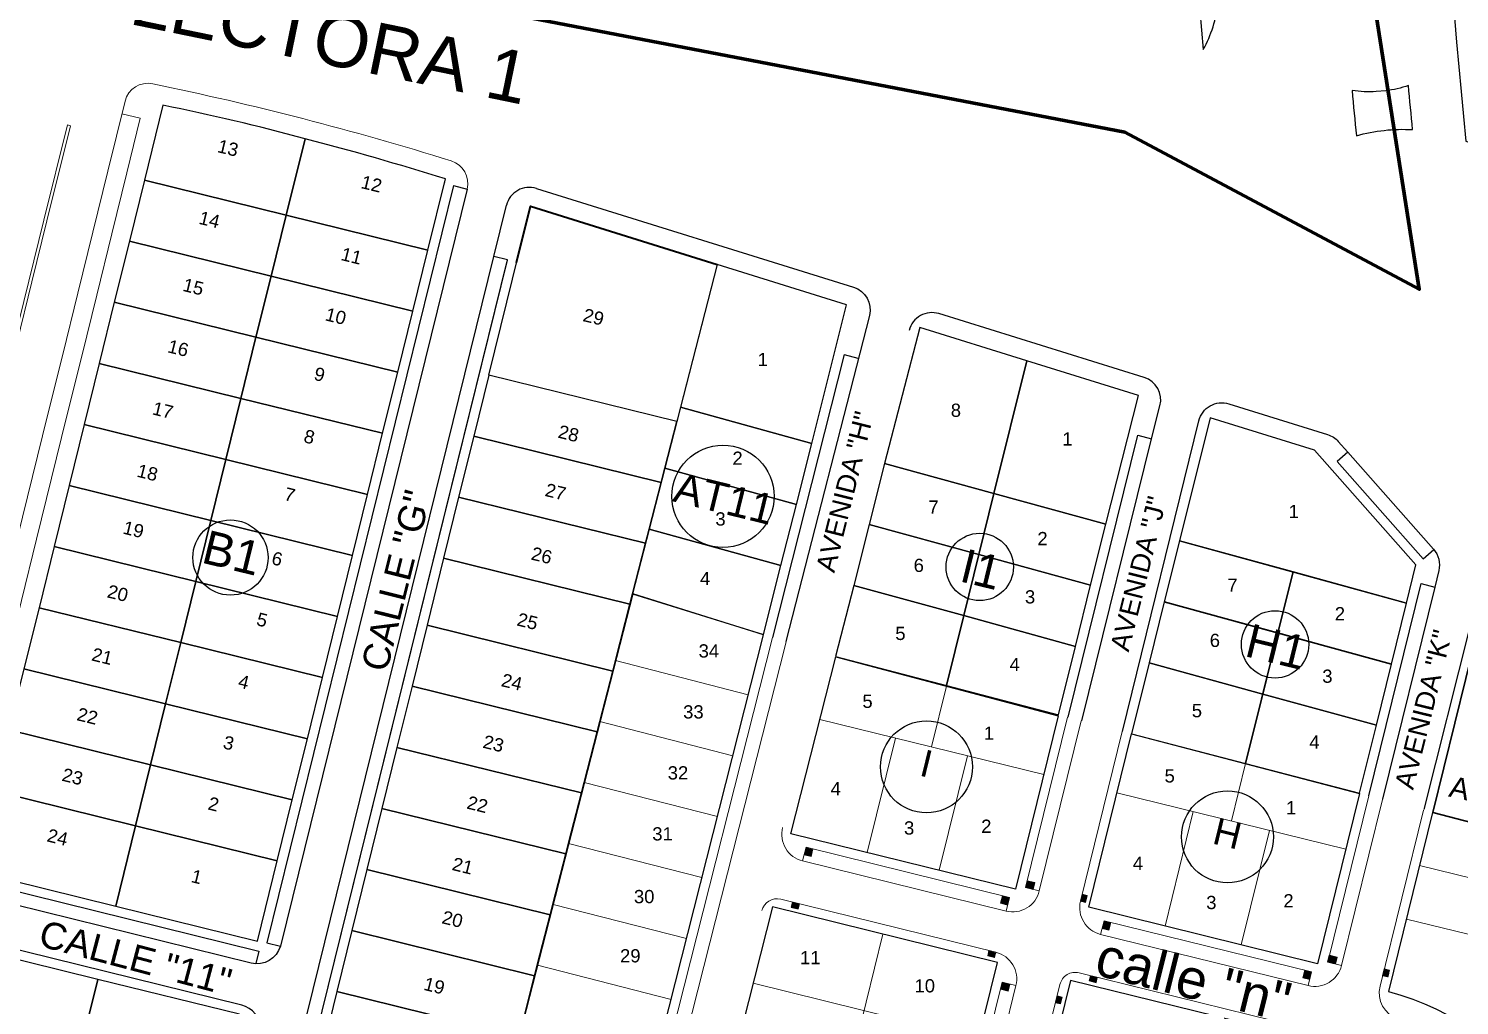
# Model space of a CAD drawing. Header units: millimetres. Extents: x 547073 to 557369, y 9424164 to 9429566.
# Drawn here: x 548736.3 to 548918.3, y 9427634.7 to 9427758.9 of the extents above; entities that cross this region are included whole.
import ezdxf

# ---------------------------------------------------------------- set-up
doc = ezdxf.new("R2010")
doc.units = ezdxf.units.MM
for name, color, linetype, lineweight in [('00 Estacionamientos', 251, 'Continuous', 15), ('00 Lotes', 7, 'Continuous', 15), ('00 Manzana', 170, 'Continuous', 25), ('00 Veredas', 253, 'Continuous', 15), ('MB_TEXTO', 7, 'Continuous', 20), ('trazado manzanas', 6, 'Continuous', 25), ('VIVIENDA', 7, 'Continuous', 30)]:
    doc.layers.add(name, color=color, linetype=linetype, lineweight=lineweight)
doc.layers.add('limite urba 1', color=7, linetype='Continuous', lineweight=40, true_color=0x276a20)
doc.layers.add('vereda', color=7, linetype='Continuous', lineweight=25, true_color=0xb4b4b4)
for name, color, linetype in [('TEXTO', 5, 'Continuous'), ('TEXTO-CATASTRO', 12, 'Continuous'), ('trazado vias 2', 9, 'Continuous')]:
    doc.layers.add(name, color=color, linetype=linetype)
doc.styles.add('COTAS', font='arial.ttf')
doc.styles.add('KBYOZ', font='micross.ttf')
pattern_1 = [(256, (-6120.45241, 9039.05218), (0.1030939209168, -0.0257042014075), [])]
pattern_2 = [(346, (-6120.45241, 9039.05218), (0.0257042014075, 0.1030939209168), [])]

msp = doc.modelspace()

# ---------------------------------------------------------------- hatches: boundary and pattern name
h = msp.add_hatch()
h.set_pattern_fill('ANSI31', color=256, scale=0.85, angle=301, style=0)
h.set_pattern_definition(pattern_2)
h.paths.add_polyline_path([(548836.094, 9427654.633), (548835.22, 9427654.849), (548834.98, 9427653.878), (548835.854, 9427653.662)])
h = msp.add_hatch()
h.set_pattern_fill('ANSI31', color=256, scale=0.85, angle=211, style=0)
h.set_pattern_definition(pattern_1)
h.paths.add_polyline_path([(548864.336, 9427650.346), (548863.365, 9427650.586), (548863.149, 9427649.712), (548864.12, 9427649.472)])
h = msp.add_hatch()
h.set_pattern_fill('ANSI31', color=256, scale=0.85, angle=301, style=0)
h.set_pattern_definition(pattern_2)
h.paths.add_polyline_path([(548834.37, 9427647.643), (548833.496, 9427647.858), (548833.336, 9427647.211), (548834.21, 9427646.995)])
h = msp.add_hatch()
h.set_pattern_fill('ANSI31', color=256, scale=0.85, angle=301, style=0)
h.set_pattern_definition(pattern_2)
h.paths.add_polyline_path([(548861.092, 9427648.468), (548860.218, 9427648.684), (548859.978, 9427647.713), (548860.852, 9427647.497)])
h = msp.add_hatch()
h.set_pattern_fill('ANSI31', color=256, scale=0.85, angle=211, style=0)
h.set_pattern_definition(pattern_1)
h.paths.add_polyline_path([(548871.003, 9427648.702), (548870.355, 9427648.862), (548870.14, 9427647.988), (548870.787, 9427647.828)])
h = msp.add_hatch()
h.set_pattern_fill('ANSI31', color=256, scale=0.85, angle=301, style=0)
h.set_pattern_definition(pattern_2)
h.paths.add_polyline_path([(548874.005, 9427645.284), (548873.131, 9427645.499), (548872.892, 9427644.528), (548873.765, 9427644.313)])
h = msp.add_hatch()
h.set_pattern_fill('ANSI31', color=256, scale=0.85, angle=301, style=0)
h.set_pattern_definition(pattern_2)
h.paths.add_polyline_path([(548859.368, 9427641.478), (548858.494, 9427641.693), (548858.334, 9427641.046), (548859.208, 9427640.83)])
h = msp.add_hatch()
h.set_pattern_fill('ANSI31', color=256, scale=0.85, angle=211, style=0)
h.set_pattern_definition(pattern_1)
h.paths.add_polyline_path([(548902.784, 9427640.864), (548901.813, 9427641.104), (548901.597, 9427640.23), (548902.568, 9427639.99)])
h = msp.add_hatch()
h.set_pattern_fill('ANSI31', color=256, scale=0.85, angle=301, style=0)
h.set_pattern_definition(pattern_2)
h.paths.add_polyline_path([(548872.281, 9427638.293), (548871.407, 9427638.509), (548871.247, 9427637.861), (548872.121, 9427637.646)])
h = msp.add_hatch()
h.set_pattern_fill('ANSI31', color=256, scale=0.85, angle=301, style=0)
h.set_pattern_definition(pattern_2)
h.paths.add_polyline_path([(548899.54, 9427638.986), (548898.666, 9427639.202), (548898.426, 9427638.231), (548899.3, 9427638.015)])
h = msp.add_hatch()
h.set_pattern_fill('ANSI31', color=256, scale=0.85, angle=211, style=0)
h.set_pattern_definition(pattern_1)
h.paths.add_polyline_path([(548909.451, 9427639.22), (548908.803, 9427639.38), (548908.588, 9427638.506), (548909.235, 9427638.346)])
h = msp.add_hatch()
h.set_pattern_fill('ANSI31', color=256, scale=0.85, angle=211, style=0)
h.set_pattern_definition(pattern_1)
h.paths.add_polyline_path([(548861.151, 9427637.433), (548860.18, 9427637.672), (548859.965, 9427636.799), (548860.936, 9427636.559)])
h = msp.add_hatch()
h.set_pattern_fill('ANSI31', color=256, scale=0.85, angle=211, style=0)
h.set_pattern_definition(pattern_1)
h.paths.add_polyline_path([(548867.818, 9427635.789), (548867.171, 9427635.948), (548866.955, 9427635.075), (548867.603, 9427634.915)])

# ---------------------------------------------------------------- linework, layer by layer
for p, q in [((548789.232, 9427739.454), (548789.183, 9427739.255)), ((548739.445, 9427495.25), (548797.22, 9427729.51)), ((548840.071, 9427717.513), (548830.953, 9427681.531)), ((548891.142, 9427665.488), (548897.181, 9427689.858)), ((548919.739, 9427683.041), (548913.805, 9427659.622)), ((548878.873, 9427678.302), (548907.792, 9427670.352)), ((548728.458, 9427650.793), (548765.604, 9427641.633)), ((548763.446, 9427634.754), (548726.588, 9427643.843))]:
    msp.add_line(p, q)
at = {"color": 1, "lineweight": 80}
msp.add_lwpolyline([(548480.78, 9427743.947), (548616.569, 9427769.27), (548730.272, 9427773.763), (548875.766, 9427745.772), (548913.241, 9427725.812), (548890.672, 9427869.652), (548907.944, 9427968.333), (548938.504, 9428129.041), (548970.223, 9428218.903), (549016.937, 9428307.396), (549033.801, 9428339.343), (548556.155, 9428465.543), (548592.047, 9428236.593), (548494.265, 9427967.646), (548480.78, 9427743.947)], dxfattribs=at)
for points in [[(548771.479, 9427744.948, 0.0158699), (548753.396, 9427749.209), (548751.039, 9427739.676), (548769.064, 9427735.231)], [(548789.328, 9427739.846, 0.0117155), (548771.479, 9427744.948), (548769.064, 9427735.231), (548787.094, 9427730.785)]]:
    msp.add_lwpolyline(points, format="xyb", close=True)
for points in [[(548769.064, 9427735.231), (548751.039, 9427739.676), (548749.123, 9427731.909), (548767.149, 9427727.464)], [(548787.094, 9427730.785), (548769.064, 9427735.231), (548767.149, 9427727.464), (548785.178, 9427723.018)], [(548767.149, 9427727.464), (548749.123, 9427731.909), (548747.207, 9427724.142), (548765.233, 9427719.697)], [(548785.178, 9427723.018), (548767.149, 9427727.464), (548765.233, 9427719.697), (548783.263, 9427715.25)], [(548819.242, 9427710.798), (548835.956, 9427706.202), (548840.384, 9427723.839), (548823.902, 9427728.964)], [(548765.233, 9427719.697), (548747.207, 9427724.142), (548745.291, 9427716.375), (548763.318, 9427711.929)], [(548863.302, 9427716.713), (548849.688, 9427720.946), (548845.214, 9427703.654), (548859.119, 9427699.831)], [(548783.263, 9427715.25), (548765.233, 9427719.697), (548763.318, 9427711.929), (548781.347, 9427707.483)], [(548763.318, 9427711.929), (548745.291, 9427716.375), (548743.375, 9427708.608), (548761.402, 9427704.162)], [(548877.527, 9427712.29), (548863.302, 9427716.713), (548859.119, 9427699.831), (548873.363, 9427695.915)], [(548818.779, 9427708.993), (548794.849, 9427714.894), (548792.933, 9427707.127), (548816.79, 9427701.244), (548817.253, 9427703.047)], [(548781.347, 9427707.483), (548763.318, 9427711.929), (548761.402, 9427704.162), (548779.432, 9427699.716)], [(548835.956, 9427706.202), (548819.242, 9427710.798), (548817.253, 9427703.049), (548833.991, 9427698.447)], [(548899.929, 9427705.325), (548886.627, 9427709.461), (548882.737, 9427693.829), (548911.624, 9427685.886), (548912.822, 9427690.741)], [(548761.402, 9427704.162), (548743.375, 9427708.608), (548741.459, 9427700.841), (548759.487, 9427696.395)], [(548816.79, 9427701.244), (548792.933, 9427707.127), (548791.018, 9427699.36), (548814.801, 9427693.495), (548815.264, 9427695.299)], [(548779.432, 9427699.716), (548761.402, 9427704.162), (548759.487, 9427696.395), (548777.516, 9427691.948)], [(548859.119, 9427699.831), (548845.214, 9427703.654), (548843.249, 9427695.899), (548857.203, 9427692.063)], [(548833.991, 9427698.447), (548817.253, 9427703.049), (548815.264, 9427695.3), (548832.026, 9427690.692)], [(548759.487, 9427696.395), (548741.459, 9427700.841), (548739.543, 9427693.073), (548757.571, 9427688.627)], [(548814.801, 9427693.495), (548791.018, 9427699.36), (548789.102, 9427691.594), (548812.812, 9427685.746), (548813.155, 9427687.083)], [(548873.363, 9427695.915), (548859.119, 9427699.831), (548857.203, 9427692.063), (548871.431, 9427688.151)], [(548777.516, 9427691.948), (548759.487, 9427696.395), (548757.571, 9427688.627), (548775.601, 9427684.181)], [(548832.026, 9427690.692), (548815.264, 9427695.3), (548813.156, 9427687.085), (548829.797, 9427681.892)], [(548857.203, 9427692.063), (548843.25, 9427695.899), (548841.284, 9427688.144), (548855.287, 9427684.295)], [(548757.571, 9427688.627), (548739.543, 9427693.073), (548737.627, 9427685.306), (548755.656, 9427680.86)], [(548897.181, 9427689.858), (548882.737, 9427693.829), (548880.805, 9427686.065), (548895.256, 9427682.092)], [(548812.812, 9427685.746), (548789.102, 9427691.594), (548787.003, 9427683.081), (548810.63, 9427677.254), (548810.974, 9427678.592)], [(548871.431, 9427688.151), (548857.203, 9427692.063), (548855.287, 9427684.295), (548869.499, 9427680.388)], [(548911.624, 9427685.886), (548897.181, 9427689.858), (548895.256, 9427682.092), (548909.708, 9427678.119)], [(548775.601, 9427684.181), (548757.571, 9427688.627), (548755.656, 9427680.86), (548773.685, 9427676.414)], [(548855.287, 9427684.295), (548841.284, 9427688.144), (548838.988, 9427679.084), (548853.095, 9427675.406)], [(548895.256, 9427682.092), (548880.805, 9427686.065), (548878.873, 9427678.302), (548893.332, 9427674.327)], [(548755.656, 9427680.86), (548737.627, 9427685.306), (548735.711, 9427677.539), (548753.74, 9427673.093)], [(548869.499, 9427680.388), (548855.287, 9427684.295), (548853.095, 9427675.406), (548867.336, 9427671.694)], [(548810.63, 9427677.254), (548787.003, 9427683.081), (548785.087, 9427675.314), (548808.641, 9427669.505), (548808.985, 9427670.843)], [(548909.708, 9427678.119), (548895.256, 9427682.092), (548893.332, 9427674.327), (548907.792, 9427670.352)], [(548773.685, 9427676.414), (548755.656, 9427680.86), (548753.74, 9427673.093), (548771.77, 9427668.646)], [(548893.332, 9427674.327), (548878.873, 9427678.302), (548876.626, 9427669.272), (548891.142, 9427665.488)], [(548753.74, 9427673.093), (548735.711, 9427677.539), (548733.796, 9427669.772), (548751.824, 9427665.326)], [(548808.641, 9427669.505), (548785.087, 9427675.314), (548783.172, 9427667.547), (548806.651, 9427661.756), (548806.995, 9427663.094)], [(548771.77, 9427668.646), (548753.74, 9427673.093), (548751.824, 9427665.326), (548769.854, 9427660.879)], [(548907.792, 9427670.352), (548893.332, 9427674.327), (548891.142, 9427665.488), (548905.659, 9427661.704)], [(548751.824, 9427665.326), (548733.796, 9427669.772), (548731.88, 9427662.005), (548749.909, 9427657.558)], [(548806.651, 9427661.756), (548783.172, 9427667.547), (548781.256, 9427659.78), (548804.662, 9427654.007), (548805.006, 9427655.346)], [(548769.854, 9427660.879), (548751.824, 9427665.326), (548749.909, 9427657.558), (548767.939, 9427653.112)], [(548749.909, 9427657.558), (548731.88, 9427662.005), (548729.365, 9427651.81), (548747.395, 9427647.364)], [(548804.662, 9427654.007), (548781.256, 9427659.78), (548779.341, 9427652.013), (548802.674, 9427646.259), (548803.017, 9427647.597)], [(548767.939, 9427653.112), (548749.909, 9427657.558), (548747.395, 9427647.364), (548765.425, 9427642.917)], [(548802.674, 9427646.259), (548779.341, 9427652.013), (548777.425, 9427644.246), (548800.685, 9427638.51), (548801.028, 9427639.848)], [(548800.685, 9427638.51), (548777.425, 9427644.246), (548775.51, 9427636.479), (548798.696, 9427630.761), (548799.039, 9427632.099)], [(548745.096, 9427638.043), (548727.066, 9427642.49), (548724.12, 9427630.547), (548742.149, 9427626.099)], [(548763.125, 9427633.597), (548745.096, 9427638.043), (548742.149, 9427626.099), (548760.179, 9427621.65)], [(548798.696, 9427630.761), (548775.51, 9427636.479), (548773.594, 9427628.712), (548796.707, 9427623.012), (548797.05, 9427624.35)]]:
    msp.add_lwpolyline(points, close=True)
for points in [[(548794.849, 9427714.894), (548800.14, 9427736.352), (548823.902, 9427728.964), (548818.779, 9427708.993), (548794.849, 9427714.894)], [(548840.071, 9427717.513), (548841.806, 9427717.035)], [(548766.606, 9427642.694), (548768.341, 9427642.265)], [(548765.604, 9427641.633), (548765.212, 9427640.04)]]:
    msp.add_lwpolyline(points)
msp.add_lwpolyline([(548768.34, 9427642.261, -0.3942895), (548764.625, 9427640.091), (548726.813, 9427649.44, -0.4010488), (548724.639, 9427652.668, -0.4010488)], format="xyb")
msp.add_arc((548762.695, 9427631.781), 3.066, 358.60341, 76.48117)
at = {"layer": '00 Estacionamientos'}
for p, q in [((548832.669, 9427680.981), (548778.269, 9427466.296)), ((548864.897, 9427649.281), (548870.234, 9427670.923)), ((548903.345, 9427639.799), (548908.557, 9427660.933)), ((548834.789, 9427653.101), (548860.661, 9427646.721)), ((548872.7, 9427643.752), (548899.109, 9427637.239)), ((548842.485, 9427558.404), (548861.928, 9427637.241))]:
    msp.add_line(p, q, dxfattribs=at)
at = {"layer": '00 Lotes'}
for p, q in [((548827.867, 9427674.241), (548810.98, 9427678.575)), ((548851.169, 9427667.601), (548853.075, 9427675.331)), ((548825.902, 9427666.486), (548808.991, 9427670.826)), ((548865.456, 9427664.077), (548836.974, 9427671.101)), ((548842.999, 9427654.166), (548846.591, 9427668.73)), ((548852.155, 9427651.908), (548855.747, 9427666.472)), ((548889.34, 9427658.187), (548891.138, 9427665.474)), ((548823.936, 9427658.731), (548807.002, 9427663.078)), ((548903.904, 9427654.595), (548874.777, 9427661.779)), ((548880.894, 9427644.821), (548884.486, 9427659.384)), ((548890.603, 9427642.426), (548894.195, 9427656.99)), ((548821.971, 9427650.976), (548805.013, 9427655.329)), ((548943.288, 9427645.118), (548913.28, 9427652.519)), ((548820.006, 9427643.221), (548803.024, 9427647.58)), ((548937.522, 9427639.323), (548911.602, 9427645.716)), ((548824.889, 9427562.228), (548845.002, 9427643.785)), ((548818.041, 9427635.466), (548801.035, 9427639.831)), ((548857.171, 9427630.484), (548828.475, 9427637.561))]:
    msp.add_line(p, q, dxfattribs=at)
at = {"layer": '00 Manzana'}
for points in [[(548747.302, 9427425.117), (548764.749, 9427425.163), (548773.848, 9427461.062), (548775.361, 9427467.032), (548829.801, 9427681.876), (548813.16, 9427687.069), (548759.267, 9427477.106), (548760.072, 9427476.9)], [(548920.553, 9427681.979), (548914.95, 9427659.265), (548948.323, 9427650.565)], [(548867.301, 9427671.557), (548861.864, 9427649.514), (548833.29, 9427656.561), (548838.993, 9427679.067)], [(548905.654, 9427661.69), (548900.312, 9427640.032), (548871.185, 9427647.215), (548876.621, 9427669.258)], [(548859.566, 9427640.193), (548830.932, 9427647.255), (548810.298, 9427565.826), (548839.453, 9427558.636)], [(548898.014, 9427630.711), (548868.887, 9427637.894), (548848.773, 9427556.338), (548877.901, 9427549.154)]]:
    msp.add_lwpolyline(points, close=True, dxfattribs=at)
msp.add_lwpolyline([(548948.63, 9427650.486), (548914.944, 9427659.268), (548909.331, 9427636.506, -0.3785264), (548934.613, 9427598.29)], format="xyb", dxfattribs=at)
at = {"layer": '00 Veredas'}
for p, q in [((548830.949, 9427681.518), (548776.524, 9427466.738)), ((548863.149, 9427649.712), (548868.492, 9427671.377)), ((548870.14, 9427647.988), (548875.46, 9427669.561)), ((548901.597, 9427640.23), (548906.815, 9427661.387)), ((548908.256, 9427637.16), (548913.783, 9427659.571)), ((548909.331, 9427636.506), (548914.944, 9427659.268)), ((548834.789, 9427653.101), (548835.22, 9427654.849)), ((548835.22, 9427654.849), (548861.092, 9427648.468)), ((548835.854, 9427653.662), (548836.094, 9427654.633)), ((548834.98, 9427653.878), (548835.854, 9427653.662)), ((548864.897, 9427649.281), (548863.149, 9427649.712)), ((548864.336, 9427650.346), (548863.365, 9427650.586)), ((548864.12, 9427649.472), (548864.336, 9427650.346)), ((548831.991, 9427648.229), (548859.368, 9427641.478)), ((548833.496, 9427647.858), (548833.336, 9427647.211)), ((548833.336, 9427647.211), (548834.21, 9427646.995)), ((548834.37, 9427647.643), (548834.21, 9427646.995)), ((548859.978, 9427647.713), (548860.218, 9427648.684)), ((548859.978, 9427647.713), (548860.852, 9427647.497)), ((548860.661, 9427646.721), (548861.092, 9427648.468)), ((548870.14, 9427647.988), (548870.787, 9427647.828)), ((548870.355, 9427648.862), (548871.003, 9427648.702)), ((548870.787, 9427647.828), (548871.003, 9427648.702)), ((548872.7, 9427643.752), (548873.131, 9427645.499)), ((548873.131, 9427645.499), (548899.54, 9427638.986)), ((548872.892, 9427644.528), (548873.765, 9427644.313)), ((548873.765, 9427644.313), (548874.005, 9427645.284)), ((548858.494, 9427641.693), (548858.334, 9427641.046)), ((548858.334, 9427641.046), (548859.208, 9427640.83)), ((548859.368, 9427641.478), (548859.208, 9427640.83)), ((548903.345, 9427639.799), (548901.597, 9427640.23)), ((548902.784, 9427640.864), (548901.813, 9427641.104)), ((548902.568, 9427639.99), (548902.784, 9427640.864)), ((548869.951, 9427638.868), (548897.816, 9427631.996)), ((548871.407, 9427638.509), (548871.247, 9427637.861)), ((548872.281, 9427638.293), (548872.121, 9427637.646)), ((548898.426, 9427638.231), (548898.666, 9427639.202)), ((548898.426, 9427638.231), (548899.3, 9427638.015)), ((548899.109, 9427637.239), (548899.54, 9427638.986)), ((548908.588, 9427638.506), (548909.235, 9427638.346)), ((548908.803, 9427639.38), (548909.451, 9427639.22)), ((548909.235, 9427638.346), (548909.451, 9427639.22)), ((548840.737, 9427558.835), (548860.18, 9427637.672)), ((548847.728, 9427557.111), (548867.53, 9427637.405)), ((548860.936, 9427636.559), (548859.965, 9427636.799)), ((548861.928, 9427637.241), (548860.18, 9427637.672)), ((548860.936, 9427636.559), (548861.151, 9427637.433)), ((548871.247, 9427637.861), (548872.121, 9427637.646)), ((548866.955, 9427635.075), (548867.603, 9427634.915)), ((548867.171, 9427635.948), (548867.818, 9427635.789)), ((548867.603, 9427634.915), (548867.818, 9427635.789))]:
    msp.add_line(p, q, dxfattribs=at)
at = {"layer": '00 Veredas', "color": 7}
for points in [[(548748.576, 9427749.712), (548746.384, 9427740.825), (548744.468, 9427733.057), (548742.552, 9427725.29), (548740.636, 9427717.523), (548738.72, 9427709.756), (548736.804, 9427701.989), (548734.888, 9427694.222), (548732.973, 9427686.454), (548731.057, 9427678.687), (548729.141, 9427670.92), (548727.225, 9427663.153), (548724.639, 9427652.668)], [(548750.512, 9427747.549), (548748.802, 9427740.605), (548746.886, 9427732.838), (548744.97, 9427725.07), (548743.054, 9427717.303), (548741.138, 9427709.536), (548739.222, 9427701.769), (548737.306, 9427694.002), (548735.39, 9427686.234), (548733.474, 9427678.467), (548731.558, 9427670.7), (548729.643, 9427662.933), (548727.056, 9427652.448)], [(548750.512, 9427747.549), (548748.184, 9427748.124)]]:
    msp.add_lwpolyline(points, dxfattribs=at)
for centre, radius, start, end in [((548751.489, 9427748.993), 3, 78.35717, 166.14365), ((548671.965, 9427363.047), 397.054, 72.69438, 78.35717), ((548789.183, 9427739.263), 3, 346.13943, 72.69438)]:
    msp.add_arc(centre, radius, start, end, dxfattribs=at)
at = {"layer": '00 Veredas'}
for centre, radius, start, end in [((548835.627, 9427656.499), 3.5, 166.09893, 256.14627), ((548861.499, 9427650.119), 3.5, 256.14627, 346.14628), ((548831.512, 9427646.287), 2, 76.14627, 165.78087), ((548873.538, 9427647.15), 3.5, 166.14628, 256.14627), ((548858.53, 9427638.08), 3.5, 346.14628, 76.14627), ((548869.472, 9427636.926), 2, 76.14627, 166.14628), ((548899.947, 9427640.637), 3.5, 256.14627, 346.14628), ((548911.654, 9427636.322), 3.5, 166.14628, 251.20947)]:
    msp.add_arc(centre, radius, start, end, dxfattribs=at)
at = {"layer": 'limite urba 1'}
msp.add_lwpolyline([(548798.382, 9427729.223), (548800.14, 9427736.352), (548823.902, 9427728.964)], dxfattribs=at)
at = {"layer": 'TEXTO'}
for centre, radius in [((548824.649, 9427699.468), 6.504), ((548761.985, 9427691.685), 4.784), ((548857.318, 9427690.484), 4.282), ((548894.891, 9427680.645), 4.282)]:
    msp.add_circle(centre, radius, dxfattribs=at)
at = {"layer": 'TEXTO-CATASTRO'}
for centre, radius in [((548761.985, 9427691.685), 4.784), ((548850.542, 9427665.065), 5.85), ((548888.84, 9427656.162), 5.85)]:
    msp.add_circle(centre, radius, dxfattribs=at)
at = {"layer": 'trazado manzanas'}
msp.add_lwpolyline([(548956.134, 9427729.904), (548951.868, 9427731.229), (548930.983, 9427737.747, -0.2316777), (548927.145, 9427741.369, -0.003476), (548923.015, 9427749.973), (548921.348, 9427753.426, -0.0259731), (548917.122, 9427860.42, 0.0727135), (548921.901, 9427878.276), (548922.592, 9427896.159, -0.0058388), (548924.006, 9427920.101), (548929.906, 9427918.466, 0.0055346), (548928.586, 9427895.903, -0.020436), (548928.585, 9427895.875, -0.020436)], format="xyb", dxfattribs=at)
for points in [[(548917.122, 9427860.42, 0.1025506), (548914.044, 9427845.415, 0.0243996), (548919.175, 9427744.654, -0.1183914), (548927.709, 9427738.766), (548930.983, 9427737.747, -0.2316777), (548927.145, 9427741.369, -0.003476), (548923.015, 9427749.973), (548921.348, 9427753.426, -0.0259731), (548917.122, 9427860.42, 0.1025506)], [(548911.864, 9427751.727, -0.0677784), (548908.972, 9427751.056), (548907.776, 9427750.947, -0.0705213), (548904.692, 9427751.096, 0.0013797), (548905.241, 9427745.331, -0.0816178), (548912.398, 9427746.109, -0.0013541), (548911.864, 9427751.727, -0.0677784)]]:
    msp.add_lwpolyline(points, format="xyb", close=True, dxfattribs=at)
at = {"layer": 'trazado vias 2'}
msp.add_lwpolyline([(548886.308, 9427913.864), (548883.946, 9427914.534, 0.037147), (548885.756, 9427756.285, 0.0964201), (548887.669, 9427762.241, -0.0011912), (548887.274, 9427767.296, -0.0344746)], format="xyb", close=True, dxfattribs=at)
at = {"layer": 'vereda', "color": 7}
for p, q in [((548737.583, 9427495.223), (548795.48, 9427729.975)), ((548739.126, 9427493.963), (548797.228, 9427729.544)), ((548868.581, 9427671.369), (548877.428, 9427707.239)), ((548870.323, 9427670.915), (548879.164, 9427706.762)), ((548906.82, 9427661.4), (548913.47, 9427688.366))]:
    msp.add_line(p, q, dxfattribs=at)
at = {"layer": 'vereda', "lineweight": 5}
msp.add_lwpolyline([(548718.512, 9427654.578), (548721.005, 9427664.686), (548722.921, 9427672.453), (548724.836, 9427680.221), (548726.752, 9427687.988), (548728.668, 9427695.755), (548730.583, 9427703.522), (548732.499, 9427711.29), (548734.415, 9427719.057), (548736.33, 9427726.824), (548738.246, 9427734.591), (548741.232, 9427746.701), (548741.619, 9427746.597), (548738.634, 9427734.496), (548736.719, 9427726.728), (548734.803, 9427718.961), (548732.887, 9427711.194), (548730.972, 9427703.427), (548729.056, 9427695.659), (548727.14, 9427687.892), (548725.225, 9427680.125), (548723.309, 9427672.358), (548721.393, 9427664.59), (548718.901, 9427654.483)], dxfattribs=at)
at = {"layer": 'vereda', "color": 7}
for points in [[(548790.361, 9427738.977), (548766.606, 9427642.694)], [(548792.096, 9427738.544), (548768.34, 9427642.261)], [(548790.361, 9427738.977), (548792.096, 9427738.544)], [(548795.48, 9427729.975), (548797.105, 9427736.488)], [(548797.228, 9427729.544), (548795.49, 9427729.973)], [(548877.428, 9427707.239), (548879.165, 9427706.766)], [(548904.145, 9427705.085), (548902.796, 9427703.893)], [(548913.726, 9427691.529), (548902.796, 9427703.893)], [(548904.145, 9427705.085), (548915.06, 9427692.739)], [(548913.726, 9427691.529), (548915.075, 9427692.722)], [(548915.208, 9427687.937), (548908.558, 9427660.947)], [(548913.47, 9427688.366), (548915.208, 9427687.937)]]:
    msp.add_lwpolyline(points, dxfattribs=at)
for points in [[(548800.906, 9427738.627), (548841.261, 9427726.08, -0.3993652), (548843.277, 9427722.471), (548832.664, 9427680.997)], [(548879.165, 9427706.765), (548880.251, 9427710.977, 0.3999361), (548878.237, 9427714.591), (548852.126, 9427722.701)], [(548875.465, 9427669.574), (548885.209, 9427709.086, -0.4317984), (548889.012, 9427711.232), (548901.587, 9427707.323, -0.137212), (548902.944, 9427706.445), (548904.145, 9427705.085)], [(548915.075, 9427692.722), (548915.06, 9427692.739, -0.2462252), (548915.725, 9427690.033), (548915.208, 9427687.937)]]:
    msp.add_lwpolyline(points, format="xyb", dxfattribs=at)
for centre, end in [((548800.016, 9427735.763), 165.99993), ((548851.235, 9427719.837), 165.71819)]:
    msp.add_arc(centre, 3, 72.72784, end, dxfattribs=at)
at = {"layer": 'VIVIENDA'}
msp.add_line((548909.708, 9427678.119), (548880.805, 9427686.065), dxfattribs=at)
msp.add_lwpolyline([(548920.553, 9427681.979), (548914.95, 9427659.265), (548948.323, 9427650.565)], close=True, dxfattribs=at)

# ---------------------------------------------------------------- texts
at = {"layer": 'MB_TEXTO', "style": 'COTAS'}
msp.add_text('VIA  COLECTORA 1', height=6.60442, rotation=348.38477, dxfattribs=at).set_placement((548715.794, 9427766.397))
at = {"layer": 'TEXTO', "color": 7, "attachment_point": 5, "style": 'KBYOZ'}
for s, insert, char_height, width, rotation in [('{\\fArial|b0|i0|c0|p34;AVENIDA "H"}', (548840.144, 9427700.063), 2.448, 181.52551, 76), ('CALLE "G"', (548783.075, 9427688.752), 3.4, 252.11877, 76), ('{\\fArial|b0|i0|c0|p34;AVENIDA "J"}', (548877.522, 9427689.628), 2.448, 181.52551, 76), ('{\\fArial|b0|i0|c0|p34;AVENIDA "K"}', (548913.766, 9427672.372), 2.448, 181.52551, 76), ('A. Recreativa', (548928.168, 9427660.204), 2.688, 24.80832, 347.68554), ('calle "n"', (548884.522, 9427638.024), 5, 0.0000000002, 346)]:
    msp.add_mtext(s, dxfattribs=dict(at, insert=insert, char_height=char_height, width=width, rotation=rotation))
at = {"layer": 'TEXTO', "attachment_point": 5, "rotation": 346.25545, "style": 'KBYOZ'}
for s, insert, char_height, width in [('AT11', (548824.812, 9427699.203), 3.8491, 0.000178), ('B1', (548762.184, 9427692.287), 4.2768, 0.000198), ('I1', (548857.5, 9427690.189), 4.2768, 0.000198), ('H1', (548895.073, 9427680.35), 4.2768, 0.000198)]:
    msp.add_mtext(s, dxfattribs=dict(at, insert=insert, char_height=char_height, width=width))
at = {"layer": 'TEXTO-CATASTRO', "attachment_point": 5, "style": 'KBYOZ'}
for s, insert, char_height, width, rotation in [('13', (548761.678, 9427743.758), 1.68, 0.000122, 346.25424), ('12', (548779.941, 9427739.198), 1.68, 0.000122, 346.25424), ('12', (548779.941, 9427739.198), 1.68, 0.000122, 346.25424), ('14', (548759.316, 9427734.654), 1.68, 0.000122, 346.25424), ('14', (548759.316, 9427734.654), 1.68, 0.000122, 346.25424), ('11', (548777.392, 9427730.043), 1.68, 0.000122, 346.25424), ('15', (548757.265, 9427726.11), 1.68, 0.000122, 346.25424), ('15', (548757.265, 9427726.11), 1.68, 0.000122, 346.25424), ('10', (548775.388, 9427722.365), 1.68, 0.000122, 346.25424), ('29', (548808.188, 9427722.271), 1.68, 0.000122, 346.25545), ('16', (548755.338, 9427718.3), 1.68, 0.000122, 346.25424), ('16', (548755.338, 9427718.3), 1.68, 0.000122, 346.25424), ('1', (548829.712, 9427716.863), 1.68, 0.000122, 0.08064), ('9', (548773.322, 9427714.965), 1.68, 0.000122, 346.25424), ('9', (548773.322, 9427714.965), 1.68, 0.000122, 346.25424), ('17', (548753.393, 9427710.417), 1.68, 0.000122, 346.25424), ('17', (548753.393, 9427710.417), 1.68, 0.000122, 346.25424), ('8', (548854.286, 9427710.401), 1.68, 0.000122, 0.08064), ('8', (548772.024, 9427707.03), 1.68, 0.000122, 346.25424), ('28', (548805.011, 9427707.448), 1.68, 0.000122, 346.25545), ('1', (548868.478, 9427706.768), 1.68, 0.000122, 0.08064), ('2', (548826.508, 9427704.315), 1.68, 0.000122, 0.08064), ('18', (548751.434, 9427702.478), 1.68, 0.000122, 346.25424), ('18', (548751.434, 9427702.478), 1.68, 0.000122, 346.25424), ('7', (548769.539, 9427699.678), 1.68, 0.000122, 346.25424), ('7', (548769.539, 9427699.678), 1.68, 0.000122, 346.25424), ('27', (548803.363, 9427700.046), 1.68, 0.000122, 346.25545), ('7', (548851.443, 9427698.102), 1.68, 0.000122, 0.08064), ('1', (548897.272, 9427697.546), 1.68, 0.000122, 0.08064), ('3', (548824.339, 9427696.584), 1.68, 0.000122, 0.08064), ('19', (548749.65, 9427695.245), 1.68, 0.000122, 346.25424), ('19', (548749.65, 9427695.245), 1.68, 0.000122, 346.25424), ('B1', (548762.184, 9427692.287), 4.2768, 0.000198, 346.25424), ('2', (548865.31, 9427694.095), 1.68, 0.000122, 0.08064), ('26', (548801.587, 9427691.946), 1.68, 0.000122, 346.25545), ('6', (548767.929, 9427691.516), 1.68, 0.000122, 346.25424), ('6', (548767.929, 9427691.516), 1.68, 0.000122, 346.25424), ('6', (548849.561, 9427690.68), 1.68, 0.000122, 0.08064), ('4', (548822.376, 9427689.02), 1.68, 0.000122, 0.08064), ('7', (548889.474, 9427688.169), 1.68, 0.000122, 0.08064), ('20', (548747.649, 9427687.134), 1.68, 0.000122, 346.25424), ('20', (548747.649, 9427687.134), 1.68, 0.000122, 346.25424), ('3', (548863.725, 9427686.673), 1.68, 0.000122, 0.08064), ('2', (548903.145, 9427684.541), 1.68, 0.000122, 0.08064), ('5', (548766.013, 9427683.749), 1.68, 0.000122, 346.25424), ('5', (548766.013, 9427683.749), 1.68, 0.000122, 346.25424), ('25', (548799.783, 9427683.564), 1.68, 0.000122, 346.25545), ('5', (548847.228, 9427682.023), 1.68, 0.000122, 0.08064), ('6', (548887.235, 9427681.138), 1.68, 0.000122, 0.08064), ('21', (548745.672, 9427679.125), 1.68, 0.000122, 346.25424), ('21', (548745.672, 9427679.125), 1.68, 0.000122, 346.25424), ('34', (548822.855, 9427679.8), 1.68, 0.000122, 0.08064), ('34', (548822.855, 9427679.8), 1.68, 0.000122, 0.08064), ('4', (548861.756, 9427678.085), 1.68, 0.000122, 0.08064), ('4', (548763.679, 9427675.861), 1.68, 0.000122, 346.25424), ('4', (548763.679, 9427675.861), 1.68, 0.000122, 346.25424), ('24', (548797.792, 9427675.856), 1.68, 0.000122, 346.25545), ('3', (548901.552, 9427676.585), 1.68, 0.000122, 0.08064), ('33', (548820.89, 9427672.045), 1.68, 0.000122, 0.08064), ('33', (548820.89, 9427672.045), 1.68, 0.000122, 0.08064), ('5', (548843.04, 9427673.388), 1.68, 0.000122, 0.08064), ('5', (548884.949, 9427672.202), 1.68, 0.000122, 0.08064), ('22', (548743.797, 9427671.523), 1.68, 0.000122, 346.25424), ('22', (548743.797, 9427671.523), 1.68, 0.000122, 346.25424), ('3', (548761.762, 9427668.094), 1.68, 0.000122, 346.25424), ('3', (548761.762, 9427668.094), 1.68, 0.000122, 346.25424), ('23', (548795.455, 9427668.014), 1.68, 0.000122, 346.25545), ('1', (548858.492, 9427669.347), 1.68, 0.000122, 0.08064), ('4', (548899.91, 9427668.23), 1.68, 0.000122, 0.08064), ('I', (548850.546, 9427665.503), 3.421, 0.000158, 346.25424), ('23', (548741.895, 9427663.816), 1.68, 0.000122, 346.25424), ('23', (548741.895, 9427663.816), 1.68, 0.000122, 346.25424), ('32', (548818.925, 9427664.291), 1.68, 0.000122, 0.08064), ('32', (548818.925, 9427664.291), 1.68, 0.000122, 0.08064), ('5', (548881.488, 9427663.906), 1.68, 0.000122, 0.08064), ('4', (548838.997, 9427662.288), 1.68, 0.000122, 0.08064), ('2', (548759.846, 9427660.327), 1.68, 0.000122, 346.25424), ('2', (548759.846, 9427660.327), 1.68, 0.000122, 346.25424), ('22', (548793.416, 9427660.29), 1.68, 0.000122, 346.25545), ('1', (548896.94, 9427659.865), 1.68, 0.000122, 0.08064), ('3', (548848.339, 9427657.287), 1.68, 0.000122, 0.08064), ('2', (548858.158, 9427657.514), 1.68, 0.000122, 0.08064), ('H', (548888.844, 9427656.6), 3.421, 0.000158, 346.25424), ('24', (548739.995, 9427656.114), 1.68, 0.000122, 346.25424), ('24', (548739.995, 9427656.114), 1.68, 0.000122, 346.25424), ('31', (548816.96, 9427656.536), 1.68, 0.000122, 0.08064), ('21', (548791.538, 9427652.475), 1.68, 0.000122, 346.25545), ('4', (548877.445, 9427652.806), 1.68, 0.000122, 0.08064), ('1', (548757.7, 9427651.091), 1.68, 0.000122, 346.25424), ('1', (548757.7, 9427651.091), 1.68, 0.000122, 346.25424), ('30', (548814.623, 9427648.557), 1.68, 0.000122, 0.08064), ('3', (548886.787, 9427647.805), 1.68, 0.000122, 0.08064), ('2', (548896.606, 9427648.032), 1.68, 0.000122, 0.08064), ('20', (548790.236, 9427645.685), 1.68, 0.000122, 346.25545), ('29', (548812.859, 9427641.024), 1.68, 0.000122, 0.08064), ('11', (548835.762, 9427640.802), 1.68, 0.000122, 0.08064), ('19', (548787.924, 9427637.218), 1.68, 0.000122, 346.25545), ('10', (548850.325, 9427637.21), 1.68, 0.000122, 0.08064)]:
    msp.add_mtext(s, dxfattribs=dict(at, insert=insert, char_height=char_height, width=width, rotation=rotation))
at = {"layer": 'TEXTO-CATASTRO', "color": 7, "insert": (548749.907, 9427640.769), "char_height": 3.4, "width": 0.0000000002, "attachment_point": 5, "rotation": 345.19729, "style": 'KBYOZ'}
msp.add_mtext('CALLE "11"', dxfattribs=at)

doc.saveas('drawing.dxf')
